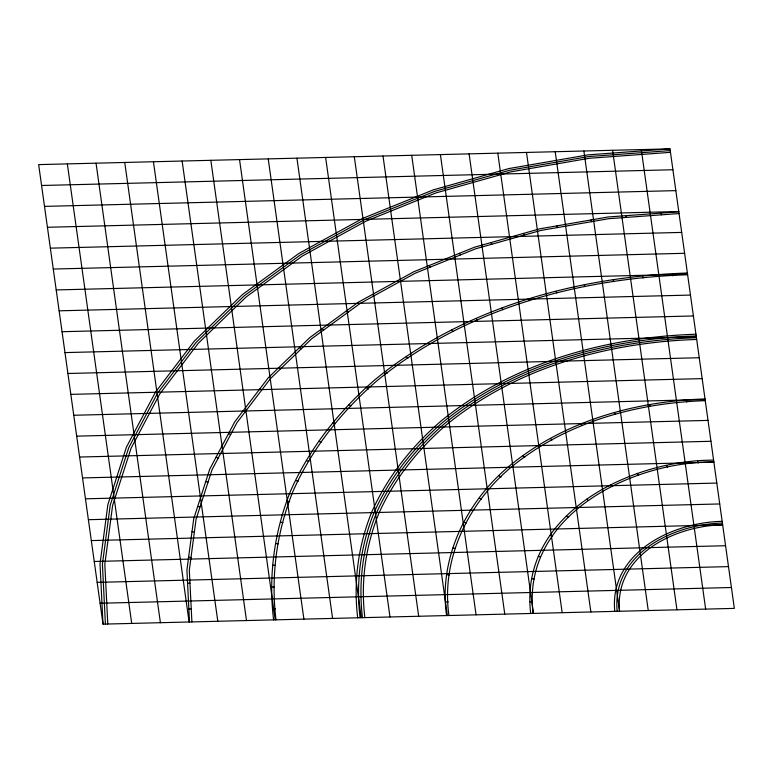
<?xml version="1.0" encoding="UTF-8"?>
<svg xmlns="http://www.w3.org/2000/svg" width="773" height="773" viewBox="0 0 773 773"><rect width="100%" height="100%" fill="white"/><g stroke="black" fill="none" stroke-linecap="round" stroke-linejoin="round"><path stroke-width="1.16" d="M614.777 611.375C609.076 552.927 672.162 522.229 722.156 521.36M617.173 611.317C611.578 554.038 673.409 523.949 722.407 523.099M713.585 460.148C629.241 459.896 518.847 514.644 530.684 613.472M713.827 461.887C630.468 461.636 521.379 515.746 533.07 613.414M669.988 148.86L588.137 154.851L508.779 168.591L433.286 189.868L362.943 218.295L298.958 253.409L242.413 294.59L194.294 341.144L155.412 392.259L126.443 447.084L107.862 504.663L100.017 564.019L103.012 624.14L734.35 608.39L669.988 148.86L38.65 164.61L103.012 624.14M670.23 150.6L588.688 156.561L509.629 170.263L434.426 191.453L364.344 219.774L300.6 254.752L244.278 295.779L196.342 342.149L157.605 393.08L128.743 447.693L110.239 505.059L102.413 564.193L105.408 624.082M670.471 152.339L589.239 158.281L510.489 171.925L435.566 193.037L365.755 221.252L302.253 256.095L246.143 296.967L198.39 343.164L159.798 393.901L131.043 448.311L112.616 505.455L104.819 564.358L107.795 624.024M678.81 211.812L608.167 216.981L539.68 228.847L474.525 247.205L413.826 271.738L358.604 302.04L309.809 337.579L268.279 377.755L234.721 421.874L209.725 469.182L193.694 518.876L186.911 570.107L189.501 621.985M679.052 213.551L608.718 218.701L540.54 230.509L475.666 248.79L415.227 273.217L360.247 303.383L311.674 338.767L270.328 378.76L236.915 422.696L212.024 469.791L196.062 519.272L189.317 570.271L191.897 621.927M687.381 273.024C576.117 276.637 462.679 308.118 375.34 379.379C339.714 410.202 309.934 447.499 290.696 490.671C274.222 531.631 268.26 576.04 273.603 619.888M687.622 274.763C576.938 278.357 464.09 309.673 377.205 380.567C341.763 411.226 312.137 448.33 293.006 491.28C276.608 532.037 270.676 576.214 275.99 619.83M695.951 334.236C604.998 337.192 512.267 362.924 440.871 421.179C411.748 446.379 387.399 476.864 371.678 512.161C358.208 545.641 353.338 581.943 357.696 617.791M696.193 335.984C605.819 338.912 513.678 364.479 442.726 422.367C413.797 447.403 389.602 477.704 373.977 512.77C360.595 546.047 355.754 582.117 360.092 617.724M696.444 337.724C606.641 340.632 515.089 366.044 444.591 423.556C415.845 448.427 391.805 478.535 376.277 513.378C362.981 546.443 358.17 582.282 362.479 617.666M696.686 339.463C607.462 342.352 516.499 367.6 446.456 424.744C417.893 449.461 394.008 479.376 378.586 513.987C365.368 546.84 360.595 582.456 364.875 617.608M705.015 398.936C635.522 401.187 564.677 420.85 510.122 465.356C466.361 501.368 438.301 558.309 446.581 615.569M705.256 400.675C636.343 402.907 566.087 422.406 511.987 466.544C468.593 502.257 440.765 558.724 448.968 615.511M41.578 185.491L672.916 169.751M44.505 206.381L675.844 190.631M47.424 227.272L678.762 211.522M50.351 248.162L681.689 232.412M53.279 269.043L684.617 253.302M56.207 289.933L687.545 274.183M59.125 310.823L690.463 295.073M62.053 331.714L693.391 315.964M64.98 352.594L696.318 336.854M67.908 373.485L699.246 357.735M70.836 394.375L702.164 378.625M73.754 415.265L705.092 399.515M76.682 436.146L708.02 420.406M79.609 457.036L710.947 441.286M82.537 477.927L713.875 462.177M85.455 498.817L716.793 483.067M88.383 519.698L719.721 503.957M91.311 540.588L722.649 524.838C674.645 525.679 614.081 555.14 619.56 611.259L555.198 151.721M94.238 561.478L725.576 545.728M97.156 582.369L728.495 566.619M100.084 603.249L731.422 587.509M188.854 608.998L191.25 608.998M273.053 608.902L275.449 608.902M445.895 601.867L448.292 601.925M530.104 601.838L532.5 601.916M187.559 583.084L189.965 583.2M271.961 586.997L274.357 587.103M188.612 557.285L191.008 557.507M272.85 565.169L275.246 565.392M447.007 574.639L449.393 574.919M191.994 531.698L194.371 532.037M275.71 543.535L278.087 543.873M531.737 578.764L534.114 579.112M197.704 506.441L200.062 506.885M280.531 522.181L282.889 522.625M453.026 547.989L455.365 548.492M205.705 481.618L208.034 482.178M287.305 501.184L289.624 501.745M538.24 556.357L540.54 556.966M215.976 457.345L218.257 458.002M295.991 480.661L298.262 481.318M306.552 460.679L308.804 461.394M463.868 522.374L466.109 523.089M228.47 433.711L230.692 434.484M550.096 535.37L552.26 536.22M243.128 410.83L245.283 411.7M318.949 441.325L321.104 442.195M479.328 498.227L481.444 499.145M259.883 388.79L261.96 389.756M333.115 422.686L335.202 423.652M278.676 367.697L280.676 368.75M566.338 516.171L568.31 517.253M499.155 475.965L501.107 477.067M349.01 404.849L350.961 405.951M299.412 347.628L301.325 348.778M366.547 387.882L368.46 389.022M322.022 328.68L323.829 329.907M385.659 371.861L387.476 373.088M523.012 455.973L524.761 457.239M586.591 499.194L588.33 500.469M346.391 310.93L348.092 312.234M406.269 356.846L407.98 358.15M372.422 294.455L374.006 295.837M428.29 342.912L429.875 344.294M550.473 438.591L551.999 440.001M399.999 279.324L401.467 280.763M451.606 330.119L453.075 331.559M610.399 484.816L611.858 486.265M429.015 265.603L430.358 267.1M476.149 318.515L477.482 320.012M581.093 424.106L582.369 425.633M459.336 253.341L460.544 254.897M501.783 308.147L502.991 309.702M637.223 473.376L638.363 474.96M490.836 242.606L491.899 244.21M528.423 299.064L529.495 300.678M614.332 412.782L615.327 414.405M523.379 233.436L524.297 235.089M555.942 291.315L556.869 292.957M666.703 465.626L667.505 467.298M556.821 225.871L557.604 227.552M584.224 284.918L584.997 286.599M649.62 404.801L650.325 406.492M591.026 219.947L591.654 221.658M613.144 279.903L613.772 281.614M625.84 215.686L626.323 217.406M642.595 276.299L643.068 278.029M697.748 461.307L698.174 463.037M686.356 400.298L686.753 402.028M661.128 213.106L661.446 214.846M672.433 274.125L672.752 275.855M641.29 149.576L705.652 609.105M612.593 150.291L676.955 609.829M583.895 151.006L648.257 610.544M526.5 152.436L590.862 611.974M497.802 153.151L562.164 612.689M469.105 153.866L533.467 613.404M440.407 154.59L504.769 614.12M411.709 155.305L476.071 614.835M383.012 156.02L447.374 615.55M354.314 156.735L418.686 616.265M325.626 157.45L389.988 616.98M296.929 158.165L361.291 617.695M268.231 158.88L332.593 618.41M239.533 159.596L303.895 619.134M210.836 160.311L275.198 619.849M182.138 161.026L246.5 620.564M153.441 161.741L217.802 621.279M124.743 162.456L189.105 621.994M96.045 163.171L160.407 622.709M67.348 163.895L131.71 623.425"/></g></svg>
